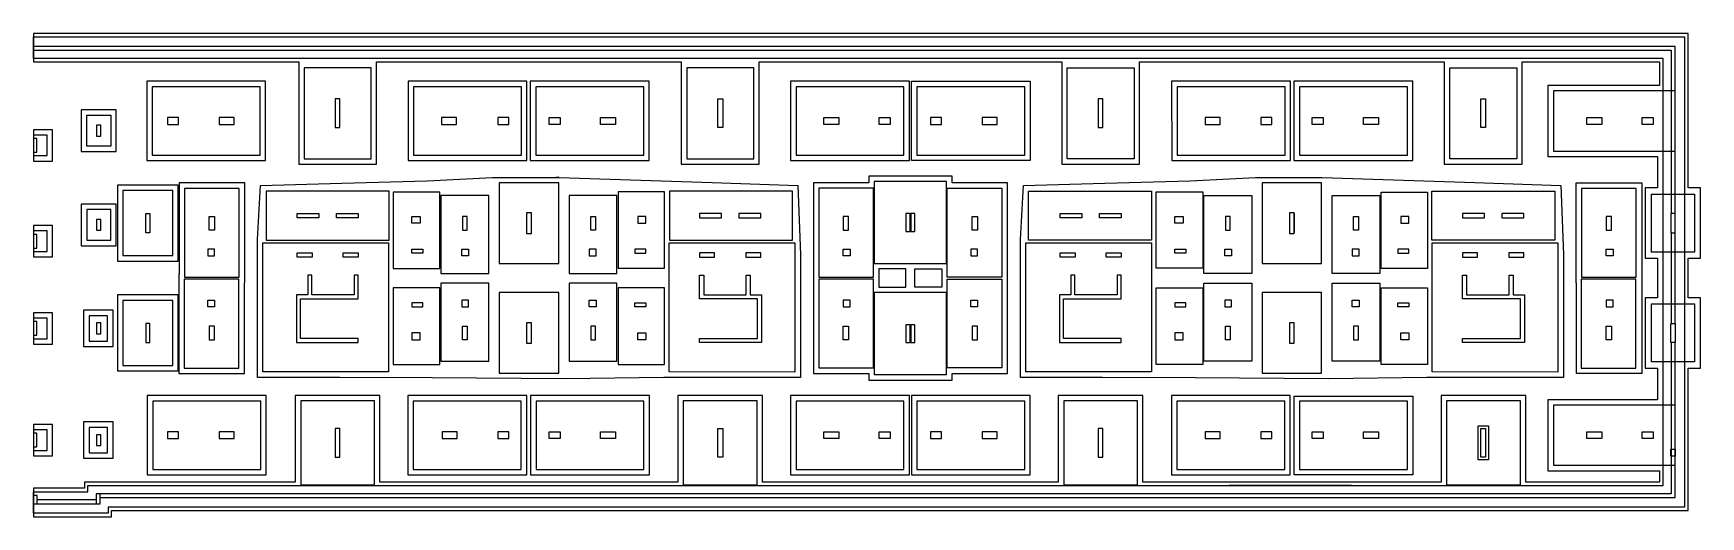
# Model space of a CAD drawing. Header units: metres. Extents: x -8 to 114, y -4 to 31.
import ezdxf

# ---------------------------------------------------------------- set-up
doc = ezdxf.new("R2010")
doc.units = ezdxf.units.M
for name, color, linetype in [('Column', 4, 'Continuous'), ('Opening', 2, 'Continuous'), ('PCFooting', 7, 'Continuous'), ('RCFooting', 5, 'Continuous'), ('ShearWall', 15, 'Continuous'), ('Wall', 1, 'Continuous')]:
    doc.layers.add(name, color=color, linetype=linetype)
doc.layers.add('S-CORE-LINE', color=4, linetype='Continuous', lineweight=0)

msp = doc.modelspace()

# ---------------------------------------------------------------- linework, layer by layer
msp.add_line((30.19, 20.54), (29.95, 20.54))
at = {"layer": 'Column', "color": 4, "linetype": 'Continuous'}
for points in [[(1.54, 24.42), (2.34, 24.42), (2.34, 24.92), (1.54, 24.92)], [(1.54, 24.42), (2.34, 24.42), (2.34, 24.92), (1.54, 24.92)], [(5.3, 24.42), (6.4, 24.42), (6.4, 24.92), (5.3, 24.92)], [(5.3, 24.42), (6.4, 24.42), (6.4, 24.92), (5.3, 24.92)], [(21.59, 24.42), (22.69, 24.42), (22.69, 24.92), (21.59, 24.92)], [(21.59, 24.42), (22.69, 24.42), (22.69, 24.92), (21.59, 24.92)], [(25.7, 24.42), (26.5, 24.42), (26.5, 24.92), (25.7, 24.92)], [(25.7, 24.42), (26.5, 24.42), (26.5, 24.92), (25.7, 24.92)], [(30.26, 24.42), (29.46, 24.42), (29.46, 24.92), (30.26, 24.92)], [(30.26, 24.42), (29.46, 24.42), (29.46, 24.92), (30.26, 24.92)], [(34.32, 24.42), (33.22, 24.42), (33.22, 24.92), (34.32, 24.92)], [(34.32, 24.42), (33.22, 24.42), (33.22, 24.92), (34.32, 24.92)], [(50.66, 24.42), (49.56, 24.42), (49.56, 24.92), (50.66, 24.92)], [(50.66, 24.42), (49.56, 24.42), (49.56, 24.92), (50.66, 24.92)], [(54.42, 24.42), (53.62, 24.42), (53.62, 24.92), (54.42, 24.92)], [(54.42, 24.42), (53.62, 24.42), (53.62, 24.92), (54.42, 24.92)], [(57.38, 24.42), (58.18, 24.42), (58.18, 24.92), (57.38, 24.92)], [(57.38, 24.42), (58.18, 24.42), (58.18, 24.92), (57.38, 24.92)], [(61.14, 24.42), (62.24, 24.42), (62.24, 24.92), (61.14, 24.92)], [(61.14, 24.42), (62.24, 24.42), (62.24, 24.92), (61.14, 24.92)], [(77.48, 24.42), (78.58, 24.42), (78.58, 24.92), (77.48, 24.92)], [(77.48, 24.42), (78.58, 24.42), (78.58, 24.92), (77.48, 24.92)], [(81.54, 24.42), (82.34, 24.42), (82.34, 24.92), (81.54, 24.92)], [(81.54, 24.42), (82.34, 24.42), (82.34, 24.92), (81.54, 24.92)], [(86.1, 24.42), (85.3, 24.42), (85.3, 24.92), (86.1, 24.92)], [(86.1, 24.42), (85.3, 24.42), (85.3, 24.92), (86.1, 24.92)], [(90.16, 24.42), (89.06, 24.42), (89.06, 24.92), (90.16, 24.92)], [(90.16, 24.42), (89.06, 24.42), (89.06, 24.92), (90.16, 24.92)], [(106.5, 24.42), (105.4, 24.42), (105.4, 24.92), (106.5, 24.92)], [(106.5, 24.42), (105.4, 24.42), (105.4, 24.92), (106.5, 24.92)], [(110.26, 24.42), (109.46, 24.42), (109.46, 24.92), (110.26, 24.92)], [(110.26, 24.42), (109.46, 24.42), (109.46, 24.92), (110.26, 24.92)], [(-8.04, 23.38), (-8.29, 23.38), (-8.29, 22.38), (-8.04, 22.38)], [(-0.06, 17.89), (0.24, 17.89), (0.24, 16.49), (-0.06, 16.49)], [(-0.06, 17.89), (0.24, 17.89), (0.24, 16.49), (-0.06, 16.49)], [(4.58, 17.69), (4.98, 17.69), (4.98, 16.69), (4.58, 16.69)], [(4.58, 17.69), (4.98, 17.69), (4.98, 16.69), (4.58, 16.69)], [(19.42, 17.69), (20.02, 17.69), (20.02, 17.19), (19.42, 17.19)], [(19.42, 17.69), (20.02, 17.69), (20.02, 17.19), (19.42, 17.19)], [(23.46, 17.69), (23.11, 17.69), (23.11, 16.69), (23.46, 16.69)], [(23.46, 17.69), (23.11, 17.69), (23.11, 16.69), (23.46, 16.69)], [(28.16, 17.94), (27.81, 17.94), (27.81, 16.44), (28.16, 16.44)], [(32.5, 17.69), (32.85, 17.69), (32.85, 16.69), (32.5, 16.69)], [(32.5, 17.69), (32.85, 17.69), (32.85, 16.69), (32.5, 16.69)], [(36.54, 17.69), (35.94, 17.69), (35.94, 17.19), (36.54, 17.19)], [(36.54, 17.69), (35.94, 17.69), (35.94, 17.19), (36.54, 17.19)], [(51.38, 17.69), (50.98, 17.69), (50.98, 16.69), (51.38, 16.69)], [(51.38, 17.69), (50.98, 17.69), (50.98, 16.69), (51.38, 16.69)], [(55.57, 17.89), (55.57, 16.59), (55.87, 16.59), (55.87, 17.89)], [(55.57, 17.89), (55.57, 16.59), (55.87, 16.59), (55.87, 17.89)], [(55.92, 17.89), (55.92, 16.59), (56.22, 16.59), (56.22, 17.89)], [(55.92, 17.89), (55.92, 16.59), (56.22, 16.59), (56.22, 17.89)], [(60.42, 17.69), (60.82, 17.69), (60.82, 16.69), (60.42, 16.69)], [(60.42, 17.69), (60.82, 17.69), (60.82, 16.69), (60.42, 16.69)], [(75.26, 17.69), (75.86, 17.69), (75.86, 17.19), (75.26, 17.19)], [(75.26, 17.69), (75.86, 17.69), (75.86, 17.19), (75.26, 17.19)], [(79.3, 17.69), (78.95, 17.69), (78.95, 16.69), (79.3, 16.69)], [(79.3, 17.69), (78.95, 17.69), (78.95, 16.69), (79.3, 16.69)], [(83.99, 17.94), (83.64, 17.94), (83.64, 16.44), (83.99, 16.44)], [(88.34, 17.69), (88.69, 17.69), (88.69, 16.69), (88.34, 16.69)], [(88.34, 17.69), (88.69, 17.69), (88.69, 16.69), (88.34, 16.69)], [(92.38, 17.69), (91.78, 17.69), (91.78, 17.19), (92.38, 17.19)], [(92.38, 17.69), (91.78, 17.69), (91.78, 17.19), (92.38, 17.19)], [(107.22, 17.69), (106.82, 17.69), (106.82, 16.69), (107.22, 16.69)], [(107.22, 17.69), (106.82, 17.69), (106.82, 16.69), (107.22, 16.69)], [(111.86, 17.89), (111.56, 17.89), (111.56, 16.49), (111.86, 16.49)], [(111.86, 17.89), (111.56, 17.89), (111.56, 16.49), (111.86, 16.49)], [(-8.04, 16.37), (-8.29, 16.37), (-8.29, 15.37), (-8.04, 15.37)], [(4.98, 15.29), (4.48, 15.29), (4.48, 14.79), (4.98, 14.79)], [(4.98, 15.29), (4.48, 15.29), (4.48, 14.79), (4.98, 14.79)], [(11.01, 14.71), (11.01, 15.01), (12.11, 15.01), (12.11, 14.71)], [(11.01, 14.71), (11.01, 15.01), (12.11, 15.01), (12.11, 14.71)], [(11.01, 14.71), (11.01, 15.01), (12.11, 15.01), (12.11, 14.71)], [(14.39, 15.01), (15.49, 15.01), (15.49, 14.71), (14.39, 14.71)], [(14.39, 15.01), (15.49, 15.01), (15.49, 14.71), (14.39, 14.71)], [(14.39, 15.01), (15.49, 15.01), (15.49, 14.71), (14.39, 14.71)], [(19.42, 15.29), (20.22, 15.29), (20.22, 14.99), (19.42, 14.99)], [(19.42, 15.29), (20.22, 15.29), (20.22, 14.99), (19.42, 14.99)], [(23.06, 15.29), (23.56, 15.29), (23.56, 14.79), (23.06, 14.79)], [(23.06, 15.29), (23.56, 15.29), (23.56, 14.79), (23.06, 14.79)], [(32.9, 15.29), (32.4, 15.29), (32.4, 14.79), (32.9, 14.79)], [(32.9, 15.29), (32.4, 15.29), (32.4, 14.79), (32.9, 14.79)], [(36.54, 15.29), (35.74, 15.29), (35.74, 14.99), (36.54, 14.99)], [(36.54, 15.29), (35.74, 15.29), (35.74, 14.99), (36.54, 14.99)], [(41.57, 15.01), (40.47, 15.01), (40.47, 14.71), (41.57, 14.71)], [(41.57, 15.01), (40.47, 15.01), (40.47, 14.71), (41.57, 14.71)], [(41.57, 15.01), (40.47, 15.01), (40.47, 14.71), (41.57, 14.71)], [(44.95, 14.71), (44.95, 15.01), (43.85, 15.01), (43.85, 14.71)], [(44.95, 14.71), (44.95, 15.01), (43.85, 15.01), (43.85, 14.71)], [(44.95, 14.71), (44.95, 15.01), (43.85, 15.01), (43.85, 14.71)], [(50.98, 15.29), (51.48, 15.29), (51.48, 14.79), (50.98, 14.79)], [(50.98, 15.29), (51.48, 15.29), (51.48, 14.79), (50.98, 14.79)], [(60.82, 15.29), (60.32, 15.29), (60.32, 14.79), (60.82, 14.79)], [(60.82, 15.29), (60.32, 15.29), (60.32, 14.79), (60.82, 14.79)], [(66.85, 14.71), (66.85, 15.01), (67.95, 15.01), (67.95, 14.71)], [(66.85, 14.71), (66.85, 15.01), (67.95, 15.01), (67.95, 14.71)], [(70.23, 15.01), (71.33, 15.01), (71.33, 14.71), (70.23, 14.71)], [(70.23, 15.01), (71.33, 15.01), (71.33, 14.71), (70.23, 14.71)], [(75.26, 15.29), (76.06, 15.29), (76.06, 14.99), (75.26, 14.99)], [(75.26, 15.29), (76.06, 15.29), (76.06, 14.99), (75.26, 14.99)], [(78.9, 15.29), (79.4, 15.29), (79.4, 14.79), (78.9, 14.79)], [(78.9, 15.29), (79.4, 15.29), (79.4, 14.79), (78.9, 14.79)], [(88.74, 15.29), (88.24, 15.29), (88.24, 14.79), (88.74, 14.79)], [(88.74, 15.29), (88.24, 15.29), (88.24, 14.79), (88.74, 14.79)], [(92.38, 15.29), (91.58, 15.29), (91.58, 14.99), (92.38, 14.99)], [(92.38, 15.29), (91.58, 15.29), (91.58, 14.99), (92.38, 14.99)], [(97.41, 15.01), (96.31, 15.01), (96.31, 14.71), (97.41, 14.71)], [(97.41, 15.01), (96.31, 15.01), (96.31, 14.71), (97.41, 14.71)], [(100.79, 14.71), (100.79, 15.01), (99.69, 15.01), (99.69, 14.71)], [(100.79, 14.71), (100.79, 15.01), (99.69, 15.01), (99.69, 14.71)], [(106.82, 15.29), (107.32, 15.29), (107.32, 14.79), (106.82, 14.79)], [(106.82, 15.29), (107.32, 15.29), (107.32, 14.79), (106.82, 14.79)], [(4.98, 11.06), (4.48, 11.06), (4.48, 11.56), (4.98, 11.56)], [(4.98, 11.06), (4.48, 11.06), (4.48, 11.56), (4.98, 11.56)], [(19.42, 11.06), (20.22, 11.06), (20.22, 11.36), (19.42, 11.36)], [(19.42, 11.06), (20.22, 11.06), (20.22, 11.36), (19.42, 11.36)], [(23.06, 11.06), (23.56, 11.06), (23.56, 11.56), (23.06, 11.56)], [(23.06, 11.06), (23.56, 11.06), (23.56, 11.56), (23.06, 11.56)], [(32.9, 11.06), (32.4, 11.06), (32.4, 11.56), (32.9, 11.56)], [(32.9, 11.06), (32.4, 11.06), (32.4, 11.56), (32.9, 11.56)], [(36.54, 11.06), (35.74, 11.06), (35.74, 11.36), (36.54, 11.36)], [(36.54, 11.06), (35.74, 11.06), (35.74, 11.36), (36.54, 11.36)], [(50.98, 11.06), (51.48, 11.06), (51.48, 11.56), (50.98, 11.56)], [(50.98, 11.06), (51.48, 11.06), (51.48, 11.56), (50.98, 11.56)], [(60.82, 11.06), (60.32, 11.06), (60.32, 11.56), (60.82, 11.56)], [(60.82, 11.06), (60.32, 11.06), (60.32, 11.56), (60.82, 11.56)], [(75.26, 11.06), (76.06, 11.06), (76.06, 11.36), (75.26, 11.36)], [(75.26, 11.06), (76.06, 11.06), (76.06, 11.36), (75.26, 11.36)], [(78.9, 11.06), (79.4, 11.06), (79.4, 11.56), (78.9, 11.56)], [(78.9, 11.06), (79.4, 11.06), (79.4, 11.56), (78.9, 11.56)], [(88.74, 11.06), (88.24, 11.06), (88.24, 11.56), (88.74, 11.56)], [(88.74, 11.06), (88.24, 11.06), (88.24, 11.56), (88.74, 11.56)], [(92.38, 11.06), (91.58, 11.06), (91.58, 11.36), (92.38, 11.36)], [(92.38, 11.06), (91.58, 11.06), (91.58, 11.36), (92.38, 11.36)], [(106.82, 11.06), (107.32, 11.06), (107.32, 11.56), (106.82, 11.56)], [(106.82, 11.06), (107.32, 11.06), (107.32, 11.56), (106.82, 11.56)], [(-8.04, 9.99), (-8.29, 9.99), (-8.29, 8.99), (-8.04, 8.99)], [(-0.06, 8.46), (0.24, 8.46), (0.24, 9.86), (-0.06, 9.86)], [(-0.06, 8.46), (0.24, 8.46), (0.24, 9.86), (-0.06, 9.86)], [(28.16, 9.91), (27.81, 9.91), (27.81, 8.41), (28.16, 8.41)], [(83.99, 9.91), (83.64, 9.91), (83.64, 8.41), (83.99, 8.41)], [(111.86, 8.46), (111.56, 8.46), (111.56, 9.86), (111.86, 9.86)], [(111.86, 8.46), (111.56, 8.46), (111.56, 9.86), (111.86, 9.86)], [(4.58, 8.66), (4.98, 8.66), (4.98, 9.66), (4.58, 9.66)], [(4.58, 8.66), (4.98, 8.66), (4.98, 9.66), (4.58, 9.66)], [(19.42, 8.66), (20.02, 8.66), (20.02, 9.16), (19.42, 9.16)], [(19.42, 8.66), (20.02, 8.66), (20.02, 9.16), (19.42, 9.16)], [(23.46, 8.66), (23.11, 8.66), (23.11, 9.66), (23.46, 9.66)], [(23.46, 8.66), (23.11, 8.66), (23.11, 9.66), (23.46, 9.66)], [(32.5, 8.66), (32.85, 8.66), (32.85, 9.66), (32.5, 9.66)], [(32.5, 8.66), (32.85, 8.66), (32.85, 9.66), (32.5, 9.66)], [(36.54, 8.66), (35.94, 8.66), (35.94, 9.16), (36.54, 9.16)], [(36.54, 8.66), (35.94, 8.66), (35.94, 9.16), (36.54, 9.16)], [(51.38, 8.66), (50.98, 8.66), (50.98, 9.66), (51.38, 9.66)], [(51.38, 8.66), (50.98, 8.66), (50.98, 9.66), (51.38, 9.66)], [(55.57, 9.76), (55.57, 8.46), (55.87, 8.46), (55.87, 9.76)], [(55.57, 9.76), (55.57, 8.46), (55.87, 8.46), (55.87, 9.76)], [(55.92, 9.76), (55.92, 8.46), (56.22, 8.46), (56.22, 9.76)], [(55.92, 9.76), (55.92, 8.46), (56.22, 8.46), (56.22, 9.76)], [(60.42, 8.66), (60.82, 8.66), (60.82, 9.66), (60.42, 9.66)], [(60.42, 8.66), (60.82, 8.66), (60.82, 9.66), (60.42, 9.66)], [(75.26, 8.66), (75.86, 8.66), (75.86, 9.16), (75.26, 9.16)], [(75.26, 8.66), (75.86, 8.66), (75.86, 9.16), (75.26, 9.16)], [(79.3, 8.66), (78.95, 8.66), (78.95, 9.66), (79.3, 9.66)], [(79.3, 8.66), (78.95, 8.66), (78.95, 9.66), (79.3, 9.66)], [(88.34, 8.66), (88.69, 8.66), (88.69, 9.66), (88.34, 9.66)], [(88.34, 8.66), (88.69, 8.66), (88.69, 9.66), (88.34, 9.66)], [(92.38, 8.66), (91.78, 8.66), (91.78, 9.16), (92.38, 9.16)], [(92.38, 8.66), (91.78, 8.66), (91.78, 9.16), (92.38, 9.16)], [(107.22, 8.66), (106.82, 8.66), (106.82, 9.66), (107.22, 9.66)], [(107.22, 8.66), (106.82, 8.66), (106.82, 9.66), (107.22, 9.66)], [(-8.04, 1.82), (-8.29, 1.82), (-8.29, 0.82), (-8.04, 0.82)], [(1.54, 1.43), (2.34, 1.43), (2.34, 1.93), (1.54, 1.93)], [(1.54, 1.43), (2.34, 1.43), (2.34, 1.93), (1.54, 1.93)], [(5.3, 1.43), (6.4, 1.43), (6.4, 1.93), (5.3, 1.93)], [(5.3, 1.43), (6.4, 1.43), (6.4, 1.93), (5.3, 1.93)], [(21.64, 1.43), (22.74, 1.43), (22.74, 1.93), (21.64, 1.93)], [(21.64, 1.43), (22.74, 1.43), (22.74, 1.93), (21.64, 1.93)], [(25.7, 1.43), (26.5, 1.43), (26.5, 1.93), (25.7, 1.93)], [(25.7, 1.43), (26.5, 1.43), (26.5, 1.93), (25.7, 1.93)], [(30.26, 1.43), (29.46, 1.43), (29.46, 1.93), (30.26, 1.93)], [(30.26, 1.43), (29.46, 1.43), (29.46, 1.93), (30.26, 1.93)], [(34.32, 1.43), (33.22, 1.43), (33.22, 1.93), (34.32, 1.93)], [(34.32, 1.43), (33.22, 1.43), (33.22, 1.93), (34.32, 1.93)], [(50.66, 1.43), (49.56, 1.43), (49.56, 1.93), (50.66, 1.93)], [(50.66, 1.43), (49.56, 1.43), (49.56, 1.93), (50.66, 1.93)], [(54.42, 1.43), (53.62, 1.43), (53.62, 1.93), (54.42, 1.93)], [(54.42, 1.43), (53.62, 1.43), (53.62, 1.93), (54.42, 1.93)], [(57.38, 1.43), (58.18, 1.43), (58.18, 1.93), (57.38, 1.93)], [(57.38, 1.43), (58.18, 1.43), (58.18, 1.93), (57.38, 1.93)], [(61.14, 1.43), (62.24, 1.43), (62.24, 1.93), (61.14, 1.93)], [(61.14, 1.43), (62.24, 1.43), (62.24, 1.93), (61.14, 1.93)], [(77.48, 1.43), (78.58, 1.43), (78.58, 1.93), (77.48, 1.93)], [(77.48, 1.43), (78.58, 1.43), (78.58, 1.93), (77.48, 1.93)], [(81.54, 1.43), (82.34, 1.43), (82.34, 1.93), (81.54, 1.93)], [(81.54, 1.43), (82.34, 1.43), (82.34, 1.93), (81.54, 1.93)], [(86.1, 1.43), (85.3, 1.43), (85.3, 1.93), (86.1, 1.93)], [(86.1, 1.43), (85.3, 1.43), (85.3, 1.93), (86.1, 1.93)], [(90.16, 1.43), (89.06, 1.43), (89.06, 1.93), (90.16, 1.93)], [(90.16, 1.43), (89.06, 1.43), (89.06, 1.93), (90.16, 1.93)], [(106.5, 1.43), (105.4, 1.43), (105.4, 1.93), (106.5, 1.93)], [(106.5, 1.43), (105.4, 1.43), (105.4, 1.93), (106.5, 1.93)], [(110.26, 1.43), (109.46, 1.43), (109.46, 1.93), (110.26, 1.93)], [(110.26, 1.43), (109.46, 1.43), (109.46, 1.93), (110.26, 1.93)], [(111.56, 0.65), (111.86, 0.65), (111.86, 0.15), (111.56, 0.15)]]:
    msp.add_lwpolyline(points, close=True, dxfattribs=at)
at = {"layer": 'Column', "color": 4}
for points in [[(-3.66, 23.56), (-3.36, 23.56), (-3.36, 24.36), (-3.66, 24.36)], [(-3.36, 17.47), (-3.66, 17.47), (-3.66, 16.67), (-3.36, 16.67)], [(-3.36, 9.89), (-3.66, 9.89), (-3.66, 9.09), (-3.36, 9.09)], [(-3.36, 1.72), (-3.66, 1.72), (-3.66, 0.92), (-3.36, 0.92)]]:
    msp.add_lwpolyline(points, close=True, dxfattribs=at)
at = {"layer": 'Column', "color": 4, "linetype": 'Continuous'}
for points in [[(83.99, 17.89), (83.99, 16.49)], [(83.99, 17.89), (83.99, 16.49)], [(28.16, 8.46), (28.16, 9.86)], [(28.16, 8.46), (28.16, 9.86)], [(83.99, 8.46), (83.99, 9.86)], [(83.99, 8.46), (83.99, 9.86)], [(83.99, 8.46), (83.99, 9.86)], [(83.99, 8.46), (83.99, 9.86)]]:
    msp.add_lwpolyline(points, dxfattribs=at)
at = {"layer": 'Opening'}
for points in [[(55.57, 13.84), (53.6, 13.84), (53.6, 12.51), (55.57, 12.51)], [(56.22, 13.84), (58.2, 13.84), (58.2, 12.51), (56.22, 12.51)]]:
    msp.add_lwpolyline(points, close=True, dxfattribs=at)
at = {"layer": 'PCFooting'}
for points in [[(-8.29, 31.07), (-8.29, 28.99), (-3.66, 28.99), (11.13, 28.99), (11.13, 21.5), (16.83, 21.5), (16.83, 28.99), (39.13, 28.99), (39.13, 21.5), (43.06, 21.5), (44.83, 21.5), (44.83, 28.99), (66.97, 28.99), (66.97, 21.5), (72.67, 21.5), (72.67, 28.99), (79.22, 28.99), (94.97, 28.99), (94.97, 21.5), (100.67, 21.5), (100.67, 28.99), (110.73, 28.99), (110.73, 27.27), (105.1, 27.27), (102.56, 27.27), (102.56, 22.07), (110.58, 22.07), (110.58, 19.77), (109.68, 19.77), (109.68, 17.04), (109.68, 14.62), (110.58, 14.62), (110.58, 11.74), (109.68, 11.74), (109.68, 9.01), (109.68, 6.59), (110.58, 6.59), (110.58, 4.28), (106.48, 4.28), (102.56, 4.28), (102.56, 1.53), (102.56, -0.92), (110.73, -0.92), (110.73, -1.75), (107.29, -1.75), (100.94, -1.75), (100.94, 4.59), (94.74, 4.59), (94.74, 1.53), (94.74, -1.75), (88.17, -1.75), (79.22, -1.75), (72.92, -1.75), (72.92, 4.59), (66.72, 4.59), (66.72, 1.53), (66.72, -1.75), (60.17, -1.75), (51.63, -1.75), (45.08, -1.75), (45.08, 4.59), (38.88, 4.59), (38.88, 1.53), (38.88, -1.75), (17.08, -1.75), (17.08, 4.59), (10.88, 4.59), (10.88, -1.75), (-4.54, -1.75), (-4.54, -2.2), (-8.29, -2.2), (-8.29, -4.28), (-2.56, -4.28), (-2.56, -3.83), (112.81, -3.83), (112.81, 6.59), (113.73, 6.59), (113.73, 11.74), (112.81, 11.74), (112.81, 14.62), (113.73, 14.62), (113.73, 19.77), (112.81, 19.77), (112.81, 31.07)], [(8.71, 27.57), (0.01, 27.57), (0.01, 21.77), (8.71, 21.77)], [(27.83, 27.57), (19.13, 27.57), (19.13, 21.77), (27.83, 21.77)], [(28.08, 21.77), (36.78, 21.77), (36.78, 27.57), (28.08, 27.57)], [(47.13, 21.77), (55.83, 21.77), (55.83, 27.57), (47.13, 27.57)], [(55.97, 27.57), (64.67, 27.57), (64.67, 21.77), (55.97, 21.77)], [(75.03, 21.77), (83.72, 21.77), (83.72, 27.57), (75.01, 27.57)], [(83.97, 21.77), (92.67, 21.77), (92.67, 27.57), (83.97, 27.57)], [(-2.23, 25.48), (-4.78, 25.48), (-4.78, 22.43), (-2.23, 22.43)], [(-6.89, 24.03), (-8.29, 24.03), (-8.29, 21.73), (-6.89, 21.73)], [(-2.13, 14.42), (2.32, 14.42), (2.32, 19.97), (-2.13, 19.97)], [(7.16, 11.45), (7.16, 12.83), (7.18, 12.83), (7.18, 15.19), (7.18, 17.54), (7.18, 20.13), (5.02, 20.13), (2.38, 20.13), (2.38, 17.04), (2.38, 13.49), (2.36, 13.49), (2.36, 9.16), (2.36, 6.19), (5.32, 6.19), (7.16, 6.19), (7.16, 9.31)], [(8.34, 19.94), (14.29, 20.11), (20.53, 20.28), (25.31, 20.54), (30.19, 20.54), (41.38, 20.16), (47.66, 19.94), (47.85, 14.89), (47.85, 5.9), (37.85, 5.91), (30.66, 5.81), (20.9, 5.87), (14.13, 5.9), (8.11, 5.9), (8.11, 16)], [(54.97, 5.71), (58.95, 5.71), (58.95, 6.2), (63, 6.2), (63, 20.14), (58.95, 20.14), (58.95, 20.64), (56.53, 20.64), (54.95, 20.64), (52.85, 20.64), (52.85, 20.14), (50.94, 20.14), (48.8, 20.14), (48.8, 6.2), (52.85, 6.2), (52.85, 5.71)], [(64.18, 19.94), (70.13, 20.11), (76.37, 20.28), (81.15, 20.54), (86.03, 20.54), (97.22, 20.16), (103.5, 19.94), (103.69, 14.89), (103.69, 5.9), (93.69, 5.91), (86.5, 5.81), (76.74, 5.87), (69.97, 5.9), (63.95, 5.9), (63.95, 16)], [(104.64, 11.45), (104.64, 12.83), (104.62, 12.83), (104.62, 15.19), (104.62, 17.54), (104.62, 20.13), (106.78, 20.13), (109.42, 20.13), (109.42, 17.04), (109.42, 13.49), (109.44, 13.49), (109.44, 9.16), (109.44, 6.19), (106.48, 6.19), (104.64, 6.19), (104.64, 9.31)], [(-4.78, 15.54), (-2.23, 15.54), (-2.23, 18.59), (-4.78, 18.59)], [(110.13, 19.32), (113.28, 19.32), (113.28, 15.07), (110.13, 15.07)], [(-8.29, 14.72), (-6.89, 14.72), (-6.89, 17.02), (-8.29, 17.02)], [(-2.13, 6.39), (2.32, 6.39), (2.32, 11.94), (-2.13, 11.94)], [(110.13, 11.29), (113.28, 11.29), (113.28, 7.04), (110.13, 7.04)], [(-8.29, 8.34), (-6.89, 8.34), (-6.89, 10.64), (-8.29, 10.64)], [(-4.61, 8.17), (-2.46, 8.17), (-2.46, 10.82), (-4.61, 10.82)], [(0.05, -1.22), (8.75, -1.22), (8.75, 4.58), (0.05, 4.58)], [(19.12, -1.22), (27.82, -1.22), (27.82, 4.58), (19.12, 4.58)], [(28.1, -1.22), (36.8, -1.22), (36.8, 4.58), (28.1, 4.58)], [(47.13, -1.22), (55.83, -1.22), (55.83, 4.58), (47.13, 4.58)], [(55.97, -1.22), (64.67, -1.22), (64.67, 4.58), (55.97, 4.58)], [(75, -1.22), (83.7, -1.22), (83.7, 4.58), (75, 4.58)], [(92.68, -1.22), (83.98, -1.22), (83.98, 4.53), (92.68, 4.53)], [(-8.29, 0.17), (-6.89, 0.17), (-6.89, 2.47), (-8.29, 2.47)], [(-4.61, 0), (-2.46, 0), (-2.46, 2.65), (-4.61, 2.65)]]:
    msp.add_lwpolyline(points, close=True, dxfattribs=at)
at = {"layer": 'RCFooting', "ltscale": 20}
msp.add_line((88.17, -2), (79.22, -2), dxfattribs=at)
for points in [[(-8.29, 30.82), (112.56, 30.82), (112.56, 20.52), (112.56, 7.04), (112.56, -3.58), (-2.81, -3.58), (-2.81, -4.03), (-8.29, -4.03), (-8.29, -2.45), (-4.29, -2.45), (-4.29, -2), (110.98, -2), (110.98, -0.52), (110.98, 6.7), (110.98, 19.32), (110.98, 26.87), (110.98, 29.24), (-8.29, 29.24)], [(16.43, 21.9), (16.43, 28.55), (11.53, 28.55), (11.53, 21.9)], [(44.43, 21.9), (44.43, 28.55), (39.53, 28.55), (39.53, 21.9)], [(67.37, 21.9), (67.37, 28.55), (72.27, 28.55), (72.27, 21.9)], [(95.37, 21.9), (95.37, 28.55), (100.27, 28.55), (100.27, 21.9)], [(8.31, 27.17), (0.41, 27.17), (0.41, 22.17), (8.31, 22.17)], [(27.43, 27.17), (19.53, 27.17), (19.53, 22.17), (27.43, 22.17)], [(36.38, 27.17), (28.48, 27.17), (28.48, 22.17), (36.38, 22.17)], [(55.43, 27.17), (47.53, 27.17), (47.53, 22.17), (55.43, 22.17)], [(64.27, 27.17), (56.37, 27.17), (56.37, 22.17), (64.27, 22.17)], [(83.32, 27.17), (75.42, 27.17), (75.42, 22.17), (83.32, 22.17)], [(92.27, 27.17), (84.37, 27.17), (84.37, 22.17), (92.27, 22.17)], [(111.86, 26.87), (102.96, 26.87), (102.96, 22.47), (111.86, 22.47)], [(1.92, 19.57), (-1.73, 19.57), (-1.73, 14.82), (1.92, 14.82)], [(6.78, 19.73), (2.78, 19.73), (2.78, 13.23), (6.78, 13.23)], [(17.74, 19.54), (8.74, 19.54), (8.74, 15.94), (17.74, 15.94)], [(30.16, 20.14), (25.81, 20.14), (25.81, 14.24), (30.16, 14.24)], [(47.26, 19.54), (38.26, 19.54), (38.26, 15.94), (47.26, 15.94)], [(53.2, 19.74), (49.2, 19.74), (49.2, 13.24), (53.2, 13.24)], [(58.55, 20.24), (53.25, 20.24), (53.25, 14.24), (58.55, 14.24)], [(58.6, 19.74), (62.6, 19.74), (62.6, 13.24), (58.6, 13.24)], [(64.54, 19.54), (73.54, 19.54), (73.54, 15.94), (64.54, 15.94)], [(85.99, 20.14), (81.64, 20.14), (81.64, 14.24), (85.99, 14.24)], [(94.06, 19.54), (103.06, 19.54), (103.06, 15.94), (94.06, 15.94)], [(109.02, 19.73), (105.02, 19.73), (105.02, 13.23), (109.02, 13.23)], [(21.45, 19.47), (18.05, 19.47), (18.05, 13.87), (21.45, 13.87)], [(25.04, 19.21), (21.54, 19.21), (21.54, 13.51), (25.04, 13.51)], [(34.42, 19.22), (30.92, 19.22), (30.92, 13.52), (34.42, 13.52)], [(37.91, 19.49), (34.51, 19.49), (34.51, 13.89), (37.91, 13.89)], [(73.89, 19.49), (77.29, 19.49), (77.29, 13.89), (73.89, 13.89)], [(77.38, 19.22), (80.88, 19.22), (80.88, 13.52), (77.38, 13.52)], [(86.76, 19.21), (90.26, 19.21), (90.26, 13.51), (86.76, 13.51)], [(90.35, 19.47), (93.75, 19.47), (93.75, 13.87), (90.35, 13.87)], [(8.51, 15.76), (17.71, 15.76), (17.71, 6.31), (8.51, 6.31)], [(38.25, 15.76), (47.45, 15.75), (47.45, 6.3), (38.25, 6.31)], [(64.35, 15.76), (73.55, 15.76), (73.55, 6.31), (64.35, 6.31)], [(94.09, 15.76), (103.29, 15.75), (103.29, 6.3), (94.09, 6.31)], [(6.76, 13.09), (2.76, 13.09), (2.76, 6.59), (6.76, 6.59)], [(21.45, 12.46), (18.05, 12.46), (18.05, 6.86), (21.45, 6.86)], [(25.04, 12.8), (21.54, 12.8), (21.54, 7.1), (25.04, 7.1)], [(34.42, 12.8), (30.92, 12.8), (30.92, 7.1), (34.42, 7.1)], [(37.91, 12.45), (34.51, 12.45), (34.51, 6.85), (37.91, 6.85)], [(53.2, 13.1), (49.2, 13.1), (49.2, 6.6), (53.2, 6.6)], [(58.6, 13.1), (62.6, 13.1), (62.6, 6.6), (58.6, 6.6)], [(73.89, 12.45), (77.29, 12.45), (77.29, 6.85), (73.89, 6.85)], [(77.38, 12.8), (80.88, 12.8), (80.88, 7.1), (77.38, 7.1)], [(86.76, 12.8), (90.26, 12.8), (90.26, 7.1), (86.76, 7.1)], [(90.35, 12.46), (93.75, 12.46), (93.75, 6.86), (90.35, 6.86)], [(109, 13.09), (105, 13.09), (105, 6.59), (109, 6.59)], [(1.92, 11.54), (-1.73, 11.54), (-1.73, 6.79), (1.92, 6.79)], [(30.16, 12.11), (25.81, 12.11), (25.81, 6.21), (30.16, 6.21)], [(58.55, 12.11), (53.25, 12.11), (53.25, 6.11), (58.55, 6.11)], [(85.99, 12.11), (81.64, 12.11), (81.64, 6.21), (85.99, 6.21)], [(8.35, 4.18), (0.45, 4.18), (0.45, -0.82), (8.35, -0.82)], [(16.68, -1.96), (16.68, 4.19), (11.28, 4.19), (11.28, -1.96)], [(27.41, 4.18), (19.51, 4.18), (19.5, -0.82), (27.4, -0.82)], [(36.4, 4.18), (28.5, 4.18), (28.5, -0.82), (36.4, -0.82)], [(44.68, -1.96), (44.68, 4.19), (39.28, 4.19), (39.28, -1.96)], [(55.43, 4.18), (47.53, 4.18), (47.53, -0.82), (55.43, -0.82)], [(64.27, 4.18), (56.37, 4.18), (56.37, -0.82), (64.27, -0.82)], [(72.52, -1.96), (72.52, 4.19), (67.12, 4.19), (67.12, -1.96)], [(83.3, 4.18), (75.4, 4.18), (75.4, -0.82), (83.3, -0.82)], [(92.28, 4.18), (84.38, 4.18), (84.38, -0.82), (92.28, -0.82)], [(100.54, -1.96), (100.54, 4.19), (95.14, 4.19), (95.14, -1.96)], [(111.86, 3.88), (102.96, 3.88), (102.96, -0.52), (111.86, -0.52)], [(97.45, 2.37), (98.2, 2.37), (98.2, -0.13), (97.45, -0.13)]]:
    msp.add_lwpolyline(points, close=True, dxfattribs=at)
at = {"layer": 'RCFooting'}
for points in [[(-4.38, 25.08), (-2.63, 25.08), (-2.63, 22.83), (-4.38, 22.83)], [(-7.29, 23.63), (-8.29, 23.63), (-8.29, 22.13), (-7.29, 22.13)], [(-2.63, 18.19), (-4.38, 18.19), (-4.38, 15.94), (-2.63, 15.94)], [(-7.29, 16.62), (-8.29, 16.62), (-8.29, 15.12), (-7.29, 15.12)], [(-7.29, 10.24), (-8.29, 10.24), (-8.29, 8.74), (-7.29, 8.74)], [(-2.86, 10.42), (-4.21, 10.42), (-4.21, 8.57), (-2.86, 8.57)], [(-7.29, 2.07), (-8.29, 2.07), (-8.29, 0.57), (-7.29, 0.57)], [(-2.86, 2.25), (-4.21, 2.25), (-4.21, 0.4), (-2.86, 0.4)]]:
    msp.add_lwpolyline(points, close=True, dxfattribs=at)
at = {"layer": 'S-CORE-LINE'}
msp.add_line((-8.29, 30.12), (-8.29, 29.84), dxfattribs=at)
at = {"layer": 'ShearWall'}
for points in [[(14.15, 26.28), (13.8, 26.28), (13.8, 24.18), (14.15, 24.18)], [(14.15, 26.28), (13.8, 26.28), (13.8, 24.18), (14.15, 24.18)], [(41.81, 26.28), (42.16, 26.28), (42.16, 24.18), (41.81, 24.18)], [(41.81, 26.28), (42.16, 26.28), (42.16, 24.18), (41.81, 24.18)], [(69.99, 26.28), (69.64, 26.28), (69.64, 24.18), (69.99, 24.18)], [(69.99, 26.28), (69.64, 26.28), (69.64, 24.18), (69.99, 24.18)], [(97.65, 26.28), (98, 26.28), (98, 24.18), (97.65, 24.18)], [(97.65, 26.28), (98, 26.28), (98, 24.18), (97.65, 24.18)], [(11.01, 17.59), (11.01, 17.89), (12.61, 17.89), (12.61, 17.59)], [(11.01, 17.59), (11.01, 17.89), (12.61, 17.89), (12.61, 17.59)], [(13.89, 17.59), (13.89, 17.89), (15.49, 17.89), (15.49, 17.59)], [(13.89, 17.59), (13.89, 17.89), (15.49, 17.89), (15.49, 17.59)], [(42.07, 17.59), (42.07, 17.89), (40.47, 17.89), (40.47, 17.59)], [(42.07, 17.59), (42.07, 17.89), (40.47, 17.89), (40.47, 17.59)], [(44.95, 17.59), (44.95, 17.89), (43.35, 17.89), (43.35, 17.59)], [(44.95, 17.59), (44.95, 17.89), (43.35, 17.89), (43.35, 17.59)], [(66.85, 17.59), (66.85, 17.89), (68.45, 17.89), (68.45, 17.59)], [(66.85, 17.59), (66.85, 17.89), (68.45, 17.89), (68.45, 17.59)], [(69.73, 17.59), (69.73, 17.89), (71.33, 17.89), (71.33, 17.59)], [(69.73, 17.59), (69.73, 17.89), (71.33, 17.89), (71.33, 17.59)], [(97.91, 17.59), (97.91, 17.89), (96.31, 17.89), (96.31, 17.59)], [(97.91, 17.59), (97.91, 17.89), (96.31, 17.89), (96.31, 17.59)], [(100.79, 17.59), (100.79, 17.89), (99.19, 17.89), (99.19, 17.59)], [(100.79, 17.59), (100.79, 17.89), (99.19, 17.89), (99.19, 17.59)], [(10.96, 8.46), (15.49, 8.46), (15.49, 8.76), (11.26, 8.76), (11.26, 11.66), (15.49, 11.66), (15.49, 13.38), (15.19, 13.38), (15.19, 11.96), (12.09, 11.96), (12.09, 13.38), (11.79, 13.38), (11.79, 11.96), (10.96, 11.96)], [(10.96, 8.46), (15.49, 8.46), (15.49, 8.76), (11.26, 8.76), (11.26, 11.66), (15.49, 11.66), (15.49, 13.38), (15.19, 13.38), (15.19, 11.96), (12.09, 11.96), (12.09, 13.38), (11.79, 13.38), (11.79, 11.96), (10.96, 11.96)], [(45, 8.46), (40.47, 8.46), (40.47, 8.76), (44.7, 8.76), (44.7, 11.66), (40.47, 11.66), (40.47, 13.38), (40.77, 13.38), (40.77, 11.96), (43.87, 11.96), (43.87, 13.38), (44.17, 13.38), (44.17, 11.96), (45, 11.96)], [(45, 8.46), (40.47, 8.46), (40.47, 8.76), (44.7, 8.76), (44.7, 11.66), (40.47, 11.66), (40.47, 13.38), (40.77, 13.38), (40.77, 11.96), (43.87, 11.96), (43.87, 13.38), (44.17, 13.38), (44.17, 11.96), (45, 11.96)], [(66.8, 8.46), (71.33, 8.46), (71.33, 8.76), (67.1, 8.76), (67.1, 11.66), (71.33, 11.66), (71.33, 13.38), (71.03, 13.38), (71.03, 11.96), (67.93, 11.96), (67.93, 13.38), (67.63, 13.38), (67.63, 11.96), (66.8, 11.96)], [(66.8, 8.46), (71.33, 8.46), (71.33, 8.76), (67.1, 8.76), (67.1, 11.66), (71.33, 11.66), (71.33, 13.38), (71.03, 13.38), (71.03, 11.96), (67.93, 11.96), (67.93, 13.38), (67.63, 13.38), (67.63, 11.96), (66.8, 11.96)], [(100.84, 8.46), (96.31, 8.46), (96.31, 8.76), (100.54, 8.76), (100.54, 11.66), (96.31, 11.66), (96.31, 13.38), (96.61, 13.38), (96.61, 11.96), (99.71, 11.96), (99.71, 13.38), (100.01, 13.38), (100.01, 11.96), (100.84, 11.96)], [(100.84, 8.46), (96.31, 8.46), (96.31, 8.76), (100.54, 8.76), (100.54, 11.66), (96.31, 11.66), (96.31, 13.38), (96.61, 13.38), (96.61, 11.96), (99.71, 11.96), (99.71, 13.38), (100.01, 13.38), (100.01, 11.96), (100.84, 11.96)], [(14.15, 2.17), (13.8, 2.17), (13.8, 0.07), (14.15, 0.07)], [(14.15, 2.17), (13.8, 2.17), (13.8, 0.07), (14.15, 0.07)], [(41.81, 2.17), (42.16, 2.17), (42.16, 0.07), (41.81, 0.07)], [(41.81, 2.17), (42.16, 2.17), (42.16, 0.07), (41.81, 0.07)], [(69.99, 2.17), (69.64, 2.17), (69.64, 0.07), (69.99, 0.07)], [(69.99, 2.17), (69.64, 2.17), (69.64, 0.07), (69.99, 0.07)], [(97.65, 2.17), (98, 2.17), (98, 0.07), (97.65, 0.07)], [(97.65, 2.17), (98, 2.17), (98, 0.07), (97.65, 0.07)]]:
    msp.add_lwpolyline(points, close=True, dxfattribs=at)
at = {"layer": 'Wall'}
for p, q in [((55.92, 30.12), (-8.29, 30.12)), ((-8.29, 29.84), (55.92, 29.84)), ((111.86, 30.12), (55.92, 30.12)), ((55.92, 29.84), (111.58, 29.84)), ((111.58, 29.84), (111.58, 17.89)), ((111.86, 17.89), (111.86, 30.12)), ((111.58, 16.49), (111.58, 9.86)), ((111.86, 9.86), (111.86, 16.49)), ((111.58, 8.46), (111.58, -2.6)), ((111.86, -2.88), (111.86, 8.46)), ((-8.01, -2.72), (-8.29, -2.72)), ((-8.29, -2.72), (-8.29, -3.33)), ((-8.29, -3.33), (-8.01, -3.33)), ((-8.01, -3.33), (-8.01, -2.72)), ((-3.69, -3.05), (-8.01, -3.05)), ((-8.01, -3.33), (-3.41, -3.33)), ((-3.69, -2.6), (-3.69, -3.33)), ((55.87, -2.6), (-3.69, -2.6)), ((-3.41, -3.33), (-3.41, -2.6)), ((-3.41, -2.88), (55.87, -2.88)), ((111.58, -2.6), (55.87, -2.6)), ((55.87, -2.88), (111.86, -2.88))]:
    msp.add_line(p, q, dxfattribs=at)

doc.saveas('drawing.dxf')
